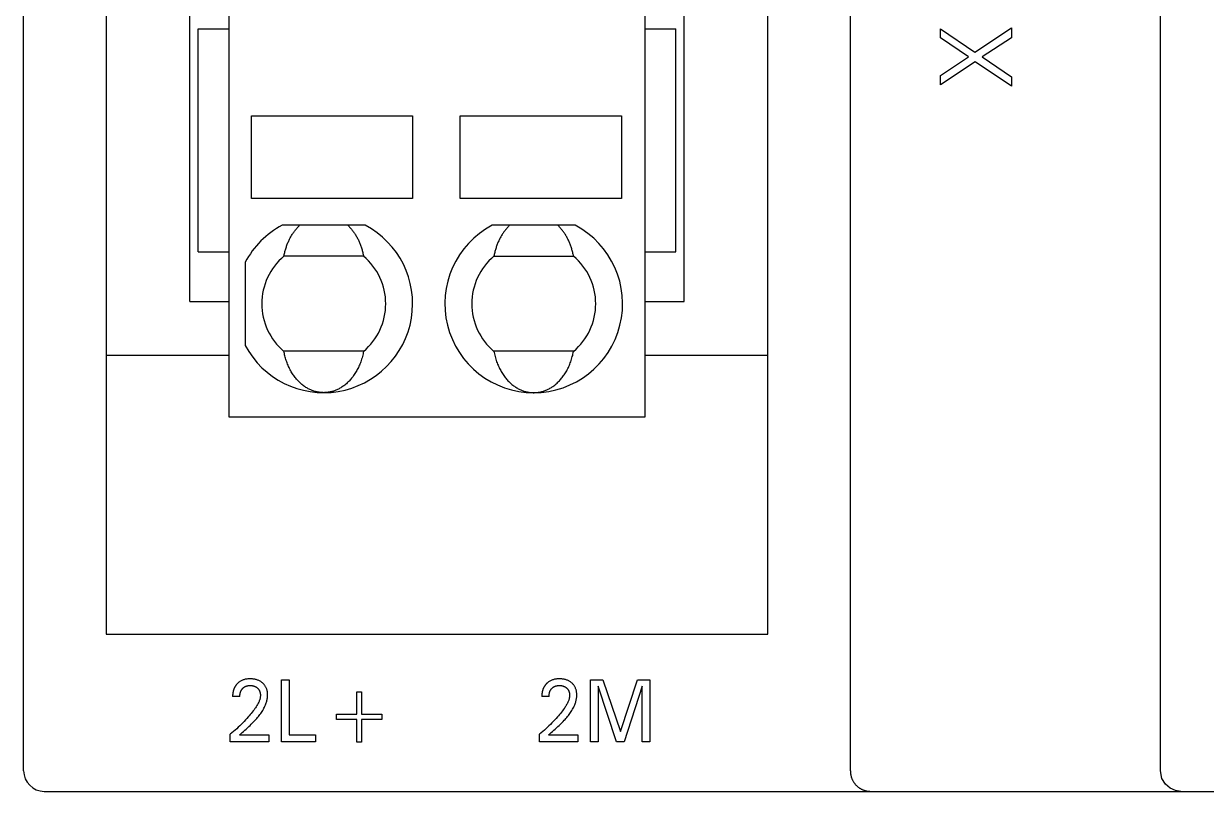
# Model space of a CAD drawing. Extents: x 10 to 656, y -396 to 292.
# Drawn here: x 252.41 to 258.2, y 94.02 to 97.78 of the extents above; entities that cross this region are included whole.
import ezdxf

# ---------------------------------------------------------------- set-up
doc = ezdxf.new("R2010")
doc.units = 0
doc.header["$LTSCALE"] = 5
doc.header["$MEASUREMENT"] = 0
doc.layers.get('0').update_dxf_attribs({"linetype": 'CONTINUOUS'})

msp = doc.modelspace()

# ---------------------------------------------------------------- linework, layer by layer
at = {"color": 7, "linetype": 'Continuous'}
for p, q in [((252.4116, 94.1194), (252.4116, 118.1086)), ((257.9787, 94.1194), (257.9787, 118.1086)), ((256.4604, 94.1194), (256.4604, 101.6704)), ((253.4177, 95.8503), (253.4177, 100.3242)), ((255.4542, 100.3242), (255.4542, 95.8503)), ((252.8164, 100.2533), (252.8164, 94.7875)), ((256.0555, 94.7875), (256.0555, 100.2533)), ((253.2254, 96.4171), (253.2254, 98.1986)), ((255.6466, 96.4171), (255.6466, 98.1986)), ((253.2659, 96.66), (253.2659, 97.7532)), ((253.2659, 97.7532), (253.4177, 97.7532)), ((255.4542, 97.7532), (255.6061, 97.7532)), ((255.6061, 96.66), (255.6061, 97.7532)), ((256.9012, 97.7091), (256.9012, 97.7534)), ((256.9012, 97.7534), (257.0702, 97.6386)), ((257.0702, 97.6386), (257.2493, 97.7573)), ((257.2493, 97.7573), (257.2493, 97.7091)), ((257.0385, 97.6153), (256.9012, 97.7091)), ((257.2493, 97.7091), (257.1054, 97.6153)), ((256.9012, 97.5248), (257.0385, 97.6153)), ((257.1054, 97.6153), (257.2493, 97.5177)), ((257.0722, 97.5907), (256.9012, 97.4782)), ((257.2493, 97.472), (257.0722, 97.5907)), ((256.9012, 97.4782), (256.9012, 97.5248)), ((257.2493, 97.5177), (257.2493, 97.472)), ((253.527, 96.9222), (253.527, 97.3271)), ((253.527, 97.3271), (254.3165, 97.3271)), ((254.3165, 97.3271), (254.3165, 96.9222)), ((254.5493, 96.9222), (254.5493, 97.3271)), ((254.5493, 97.3271), (255.3388, 97.3271)), ((255.3388, 97.3271), (255.3388, 96.9222)), ((254.3165, 96.9222), (253.527, 96.9222)), ((255.3388, 96.9222), (254.5493, 96.9222)), ((254.085, 96.7906), (253.6776, 96.7906)), ((253.7196, 96.7335), (253.7218, 96.7373)), ((253.7218, 96.7373), (253.724, 96.7411)), ((253.724, 96.7411), (253.7263, 96.7448)), ((253.7263, 96.7448), (253.7286, 96.7485)), ((253.7286, 96.7485), (253.731, 96.752)), ((253.731, 96.752), (253.7333, 96.7555)), ((253.7333, 96.7555), (253.7358, 96.7589)), ((253.7358, 96.7589), (253.7383, 96.7623)), ((253.7383, 96.7623), (253.7408, 96.7657)), ((253.7408, 96.7657), (253.7434, 96.769)), ((253.7434, 96.769), (253.7461, 96.7722)), ((253.7461, 96.7722), (253.7488, 96.7754)), ((253.7488, 96.7754), (253.7516, 96.7786)), ((253.7516, 96.7786), (253.7544, 96.7816)), ((253.7544, 96.7816), (253.7573, 96.7847)), ((253.7573, 96.7847), (253.7602, 96.7877)), ((253.7602, 96.7877), (253.7632, 96.7906)), ((253.9993, 96.7906), (254.0023, 96.7877)), ((254.0023, 96.7877), (254.0053, 96.7847)), ((254.0053, 96.7847), (254.0082, 96.7816)), ((254.0082, 96.7816), (254.011, 96.7786)), ((254.011, 96.7786), (254.0138, 96.7754)), ((254.0138, 96.7754), (254.0165, 96.7722)), ((254.0165, 96.7722), (254.0192, 96.769)), ((254.0192, 96.769), (254.0218, 96.7657)), ((254.0218, 96.7657), (254.0243, 96.7623)), ((254.0243, 96.7623), (254.0268, 96.7589)), ((254.0268, 96.7589), (254.0292, 96.7555)), ((254.0292, 96.7555), (254.0316, 96.752)), ((254.0316, 96.752), (254.0339, 96.7485)), ((254.0339, 96.7485), (254.0363, 96.7448)), ((254.0363, 96.7448), (254.0386, 96.7411)), ((254.0386, 96.7411), (254.0408, 96.7373)), ((254.0408, 96.7373), (254.0429, 96.7335)), ((255.1134, 96.7906), (254.706, 96.7906)), ((254.7502, 96.7373), (254.748, 96.7335)), ((254.7524, 96.7411), (254.7502, 96.7373)), ((254.7547, 96.7448), (254.7524, 96.7411)), ((254.757, 96.7485), (254.7547, 96.7448)), ((254.7593, 96.752), (254.757, 96.7485)), ((254.7617, 96.7555), (254.7593, 96.752)), ((254.7641, 96.7589), (254.7617, 96.7555)), ((254.7666, 96.7623), (254.7641, 96.7589)), ((254.7692, 96.7657), (254.7666, 96.7623)), ((254.7718, 96.7689), (254.7692, 96.7657)), ((254.7745, 96.7722), (254.7718, 96.7689)), ((254.7772, 96.7754), (254.7745, 96.7722)), ((254.7799, 96.7785), (254.7772, 96.7754)), ((254.7828, 96.7816), (254.7799, 96.7785)), ((254.7857, 96.7847), (254.7828, 96.7816)), ((254.7886, 96.7877), (254.7857, 96.7847)), ((254.7916, 96.7906), (254.7886, 96.7877)), ((255.0307, 96.7877), (255.0277, 96.7906)), ((255.0337, 96.7847), (255.0307, 96.7877)), ((255.0366, 96.7816), (255.0337, 96.7847)), ((255.0394, 96.7785), (255.0366, 96.7816)), ((255.0422, 96.7754), (255.0394, 96.7785)), ((255.0449, 96.7722), (255.0422, 96.7754)), ((255.0476, 96.7689), (255.0449, 96.7722)), ((255.0502, 96.7657), (255.0476, 96.7689)), ((255.0527, 96.7623), (255.0502, 96.7657)), ((255.0552, 96.7589), (255.0527, 96.7623)), ((255.0576, 96.7555), (255.0552, 96.7589)), ((255.06, 96.752), (255.0576, 96.7555)), ((255.0623, 96.7485), (255.06, 96.752)), ((255.0647, 96.7448), (255.0623, 96.7485)), ((255.067, 96.7411), (255.0647, 96.7448)), ((255.0692, 96.7373), (255.067, 96.7411)), ((255.0714, 96.7335), (255.0692, 96.7373)), ((253.6952, 96.6754), (253.6966, 96.68)), ((253.6966, 96.68), (253.6981, 96.6844)), ((253.6981, 96.6844), (253.6996, 96.6889)), ((253.6996, 96.6889), (253.7012, 96.6933)), ((253.7012, 96.6933), (253.7029, 96.6978)), ((253.7029, 96.6978), (253.7045, 96.7018)), ((253.7045, 96.7018), (253.7062, 96.7059)), ((253.7062, 96.7059), (253.7079, 96.7099)), ((253.7079, 96.7099), (253.7097, 96.7139)), ((253.7097, 96.7139), (253.7116, 96.7179)), ((253.7116, 96.7179), (253.7135, 96.7218)), ((253.7135, 96.7218), (253.7155, 96.7258)), ((253.7155, 96.7258), (253.7175, 96.7296)), ((253.7175, 96.7296), (253.7196, 96.7335)), ((254.0429, 96.7335), (254.045, 96.7296)), ((254.045, 96.7296), (254.0471, 96.7258)), ((254.0471, 96.7258), (254.0491, 96.7218)), ((254.0491, 96.7218), (254.051, 96.7179)), ((254.051, 96.7179), (254.0528, 96.7139)), ((254.0528, 96.7139), (254.0546, 96.7099)), ((254.0546, 96.7099), (254.0564, 96.7059)), ((254.0564, 96.7059), (254.058, 96.7018)), ((254.058, 96.7018), (254.0597, 96.6978)), ((254.0597, 96.6978), (254.0613, 96.6933)), ((254.0613, 96.6933), (254.0629, 96.6889)), ((254.0629, 96.6889), (254.0645, 96.6844)), ((254.0645, 96.6844), (254.066, 96.68)), ((254.066, 96.68), (254.0674, 96.6754)), ((254.725, 96.6799), (254.7236, 96.6754)), ((254.7265, 96.6844), (254.725, 96.6799)), ((254.728, 96.6889), (254.7265, 96.6844)), ((254.7296, 96.6933), (254.728, 96.6889)), ((254.7313, 96.6977), (254.7296, 96.6933)), ((254.7329, 96.7018), (254.7313, 96.6977)), ((254.7346, 96.7059), (254.7329, 96.7018)), ((254.7363, 96.7099), (254.7346, 96.7059)), ((254.7381, 96.7139), (254.7363, 96.7099)), ((254.74, 96.7179), (254.7381, 96.7139)), ((254.7419, 96.7218), (254.74, 96.7179)), ((254.7438, 96.7257), (254.7419, 96.7218)), ((254.7459, 96.7296), (254.7438, 96.7257)), ((254.748, 96.7335), (254.7459, 96.7296)), ((255.0735, 96.7296), (255.0714, 96.7335)), ((255.0755, 96.7257), (255.0735, 96.7296)), ((255.0775, 96.7218), (255.0755, 96.7257)), ((255.0794, 96.7179), (255.0775, 96.7218)), ((255.0813, 96.7139), (255.0794, 96.7179)), ((255.083, 96.7099), (255.0813, 96.7139)), ((255.0848, 96.7059), (255.083, 96.7099)), ((255.0865, 96.7018), (255.0848, 96.7059)), ((255.0881, 96.6977), (255.0865, 96.7018)), ((255.0897, 96.6933), (255.0881, 96.6977)), ((255.0914, 96.6889), (255.0897, 96.6933)), ((255.0929, 96.6844), (255.0914, 96.6889)), ((255.0944, 96.6799), (255.0929, 96.6844)), ((255.0958, 96.6754), (255.0944, 96.6799)), ((253.2659, 96.66), (253.4177, 96.66)), ((253.6863, 96.6388), (253.6872, 96.6434)), ((254.0762, 96.6388), (253.6863, 96.6388)), ((253.6872, 96.6434), (253.6881, 96.648)), ((253.6881, 96.648), (253.6891, 96.6526)), ((253.6891, 96.6526), (253.6902, 96.6572)), ((253.6902, 96.6572), (253.6914, 96.6618)), ((253.6914, 96.6618), (253.6926, 96.6664)), ((253.6926, 96.6664), (253.6938, 96.6709)), ((253.6938, 96.6709), (253.6952, 96.6754)), ((254.0674, 96.6754), (254.0687, 96.6709)), ((254.0687, 96.6709), (254.07, 96.6664)), ((254.07, 96.6664), (254.0712, 96.6618)), ((254.0712, 96.6618), (254.0723, 96.6572)), ((254.0723, 96.6572), (254.0734, 96.6526)), ((254.0734, 96.6526), (254.0744, 96.648)), ((254.0744, 96.648), (254.0754, 96.6434)), ((254.0754, 96.6434), (254.0762, 96.6388)), ((254.7156, 96.6434), (254.7147, 96.6388)), ((254.7147, 96.6388), (255.1046, 96.6388)), ((254.7165, 96.648), (254.7156, 96.6434)), ((254.7175, 96.6526), (254.7165, 96.648)), ((254.7186, 96.6572), (254.7175, 96.6526)), ((254.7197, 96.6618), (254.7186, 96.6572)), ((254.721, 96.6664), (254.7197, 96.6618)), ((254.7222, 96.6709), (254.721, 96.6664)), ((254.7236, 96.6754), (254.7222, 96.6709)), ((255.0971, 96.6709), (255.0958, 96.6754)), ((255.0984, 96.6664), (255.0971, 96.6709)), ((255.0996, 96.6618), (255.0984, 96.6664)), ((255.1007, 96.6572), (255.0996, 96.6618)), ((255.1018, 96.6526), (255.1007, 96.6572)), ((255.1028, 96.648), (255.1018, 96.6526)), ((255.1038, 96.6434), (255.1028, 96.648)), ((255.1046, 96.6388), (255.1038, 96.6434)), ((255.4542, 96.66), (255.6061, 96.66)), ((253.4966, 96.6097), (253.4966, 96.2023)), ((253.2254, 96.4171), (253.4177, 96.4171)), ((255.4542, 96.4171), (255.6466, 96.4171)), ((253.6874, 96.1674), (253.6863, 96.1732)), ((254.0762, 96.1732), (253.6863, 96.1732)), ((253.6886, 96.1618), (253.6874, 96.1674)), ((253.6899, 96.1561), (253.6886, 96.1618)), ((253.6913, 96.1504), (253.6899, 96.1561)), ((254.0736, 96.1602), (254.0721, 96.1537)), ((254.075, 96.1666), (254.0736, 96.1602)), ((254.0762, 96.1732), (254.075, 96.1666)), ((254.7147, 96.1732), (254.716, 96.1667)), ((255.1046, 96.1732), (254.7147, 96.1732)), ((254.716, 96.1667), (254.7173, 96.1602)), ((254.7173, 96.1602), (254.7188, 96.1537)), ((255.1005, 96.1536), (255.102, 96.1601)), ((255.102, 96.1601), (255.1034, 96.1666)), ((255.1034, 96.1666), (255.1046, 96.1732)), ((252.8164, 96.1539), (253.4177, 96.1539)), ((253.6928, 96.1448), (253.6913, 96.1504)), ((253.6944, 96.1392), (253.6928, 96.1448)), ((253.6961, 96.1336), (253.6944, 96.1392)), ((253.6979, 96.1281), (253.6961, 96.1336)), ((253.6999, 96.1223), (253.6979, 96.1281)), ((253.702, 96.1165), (253.6999, 96.1223)), ((253.7042, 96.1108), (253.702, 96.1165)), ((253.7066, 96.1052), (253.7042, 96.1108)), ((253.709, 96.0996), (253.7066, 96.1052)), ((253.7116, 96.094), (253.709, 96.0996)), ((254.0536, 96.0998), (254.051, 96.0942)), ((254.0561, 96.1054), (254.0536, 96.0998)), ((254.0584, 96.111), (254.0561, 96.1054)), ((254.0606, 96.1167), (254.0584, 96.111)), ((254.0627, 96.1224), (254.0606, 96.1167)), ((254.0647, 96.1282), (254.0627, 96.1224)), ((254.0668, 96.1345), (254.0647, 96.1282)), ((254.0687, 96.1409), (254.0668, 96.1345)), ((254.0705, 96.1473), (254.0687, 96.1409)), ((254.0721, 96.1537), (254.0705, 96.1473)), ((254.7188, 96.1537), (254.7205, 96.1473)), ((254.7205, 96.1473), (254.7223, 96.1409)), ((254.7223, 96.1409), (254.7242, 96.1345)), ((254.7242, 96.1345), (254.7262, 96.1282)), ((254.7262, 96.1282), (254.7282, 96.1224)), ((254.7282, 96.1224), (254.7303, 96.1167)), ((254.7303, 96.1167), (254.7325, 96.111)), ((254.7325, 96.111), (254.7349, 96.1054)), ((254.7349, 96.1054), (254.7373, 96.0998)), ((254.7373, 96.0998), (254.7399, 96.0942)), ((255.0793, 96.094), (255.0819, 96.0995)), ((255.0819, 96.0995), (255.0844, 96.1051)), ((255.0844, 96.1051), (255.0867, 96.1108)), ((255.0867, 96.1108), (255.089, 96.1165)), ((255.089, 96.1165), (255.0911, 96.1223)), ((255.0911, 96.1223), (255.0931, 96.128)), ((255.0931, 96.128), (255.0951, 96.1344)), ((255.0951, 96.1344), (255.097, 96.1408)), ((255.097, 96.1408), (255.0988, 96.1472)), ((255.0988, 96.1472), (255.1005, 96.1536)), ((255.4542, 96.1539), (256.0555, 96.1539)), ((253.7143, 96.0885), (253.7116, 96.094)), ((253.7169, 96.0834), (253.7143, 96.0885)), ((253.7197, 96.0784), (253.7169, 96.0834)), ((253.7225, 96.0734), (253.7197, 96.0784)), ((253.7255, 96.0685), (253.7225, 96.0734)), ((253.7285, 96.0637), (253.7255, 96.0685)), ((253.7317, 96.0589), (253.7285, 96.0637)), ((253.7349, 96.0542), (253.7317, 96.0589)), ((253.7381, 96.0499), (253.7349, 96.0542)), ((253.7414, 96.0456), (253.7381, 96.0499)), ((253.7448, 96.0413), (253.7414, 96.0456)), ((253.7482, 96.0372), (253.7448, 96.0413)), ((254.018, 96.0416), (254.0145, 96.0374)), ((254.0213, 96.0458), (254.018, 96.0416)), ((254.0246, 96.0501), (254.0213, 96.0458)), ((254.0278, 96.0545), (254.0246, 96.0501)), ((254.031, 96.0592), (254.0278, 96.0545)), ((254.0342, 96.0639), (254.031, 96.0592)), ((254.0372, 96.0688), (254.0342, 96.0639)), ((254.0402, 96.0737), (254.0372, 96.0688)), ((254.043, 96.0786), (254.0402, 96.0737)), ((254.0457, 96.0837), (254.043, 96.0786)), ((254.0484, 96.0887), (254.0457, 96.0837)), ((254.051, 96.0942), (254.0484, 96.0887)), ((254.7399, 96.0942), (254.7426, 96.0887)), ((254.7426, 96.0887), (254.7452, 96.0837)), ((254.7452, 96.0837), (254.7479, 96.0787)), ((254.7479, 96.0787), (254.7508, 96.0737)), ((254.7508, 96.0737), (254.7537, 96.0688)), ((254.7537, 96.0688), (254.7568, 96.064)), ((254.7568, 96.064), (254.7599, 96.0592)), ((254.7599, 96.0592), (254.7632, 96.0545)), ((254.7632, 96.0545), (254.7663, 96.0501)), ((254.7663, 96.0501), (254.7696, 96.0458)), ((254.7696, 96.0458), (254.773, 96.0416)), ((254.773, 96.0416), (254.7764, 96.0374)), ((255.0427, 96.0371), (255.0461, 96.0413)), ((255.0461, 96.0413), (255.0495, 96.0455)), ((255.0495, 96.0455), (255.0528, 96.0498)), ((255.0528, 96.0498), (255.056, 96.0542)), ((255.056, 96.0542), (255.0592, 96.0589)), ((255.0592, 96.0589), (255.0624, 96.0636)), ((255.0624, 96.0636), (255.0654, 96.0685)), ((255.0654, 96.0685), (255.0684, 96.0734)), ((255.0684, 96.0734), (255.0712, 96.0784)), ((255.0712, 96.0784), (255.074, 96.0834)), ((255.074, 96.0834), (255.0766, 96.0885)), ((255.0766, 96.0885), (255.0793, 96.094)), ((253.7518, 96.0331), (253.7482, 96.0372)), ((253.7555, 96.0291), (253.7518, 96.0331)), ((253.7592, 96.0252), (253.7555, 96.0291)), ((253.7629, 96.0216), (253.7592, 96.0252)), ((253.7667, 96.018), (253.7629, 96.0216)), ((253.7706, 96.0146), (253.7667, 96.018)), ((253.7746, 96.0112), (253.7706, 96.0146)), ((253.7786, 96.0079), (253.7746, 96.0112)), ((253.7828, 96.0048), (253.7786, 96.0079)), ((253.787, 96.0017), (253.7828, 96.0048)), ((253.7906, 95.9992), (253.787, 96.0017)), ((253.7943, 95.9968), (253.7906, 95.9992)), ((253.7981, 95.9945), (253.7943, 95.9968)), ((253.8019, 95.9923), (253.7981, 95.9945)), ((253.8058, 95.9901), (253.8019, 95.9923)), ((253.8097, 95.9881), (253.8058, 95.9901)), ((253.8136, 95.9862), (253.8097, 95.9881)), ((253.8177, 95.9843), (253.8136, 95.9862)), ((253.8215, 95.9827), (253.8177, 95.9843)), ((253.8254, 95.9812), (253.8215, 95.9827)), ((253.8293, 95.9797), (253.8254, 95.9812)), ((253.9374, 95.9812), (253.9334, 95.9798)), ((253.9413, 95.9828), (253.9374, 95.9812)), ((253.9452, 95.9845), (253.9413, 95.9828)), ((253.9492, 95.9863), (253.9452, 95.9845)), ((253.9532, 95.9882), (253.9492, 95.9863)), ((253.9571, 95.9903), (253.9532, 95.9882)), ((253.9609, 95.9924), (253.9571, 95.9903)), ((253.9647, 95.9947), (253.9609, 95.9924)), ((253.9685, 95.997), (253.9647, 95.9947)), ((253.9722, 95.9994), (253.9685, 95.997)), ((253.9758, 96.0019), (253.9722, 95.9994)), ((253.98, 96.0049), (253.9758, 96.0019)), ((253.9842, 96.0081), (253.98, 96.0049)), ((253.9882, 96.0114), (253.9842, 96.0081)), ((253.9922, 96.0147), (253.9882, 96.0114)), ((253.996, 96.0182), (253.9922, 96.0147)), ((253.9998, 96.0218), (253.996, 96.0182)), ((254.0035, 96.0254), (253.9998, 96.0218)), ((254.0073, 96.0293), (254.0035, 96.0254)), ((254.0109, 96.0333), (254.0073, 96.0293)), ((254.0145, 96.0374), (254.0109, 96.0333)), ((254.7764, 96.0374), (254.78, 96.0333)), ((254.78, 96.0333), (254.7837, 96.0293)), ((254.7837, 96.0293), (254.7874, 96.0254)), ((254.7874, 96.0254), (254.7911, 96.0218)), ((254.7911, 96.0218), (254.7949, 96.0182)), ((254.7949, 96.0182), (254.7988, 96.0147)), ((254.7988, 96.0147), (254.8027, 96.0114)), ((254.8027, 96.0114), (254.8068, 96.0081)), ((254.8068, 96.0081), (254.8109, 96.0049)), ((254.8109, 96.0049), (254.8151, 96.0019)), ((254.8151, 96.0019), (254.8188, 95.9994)), ((254.8188, 95.9994), (254.8225, 95.997)), ((254.8225, 95.997), (254.8262, 95.9946)), ((254.8262, 95.9946), (254.83, 95.9924)), ((254.83, 95.9924), (254.8339, 95.9903)), ((254.8339, 95.9903), (254.8378, 95.9882)), ((254.8378, 95.9882), (254.8417, 95.9863)), ((254.8417, 95.9863), (254.8458, 95.9845)), ((254.8458, 95.9845), (254.8497, 95.9828)), ((254.8497, 95.9828), (254.8536, 95.9812)), ((254.8536, 95.9812), (254.8576, 95.9798)), ((254.9614, 95.9796), (254.9654, 95.9811)), ((254.9654, 95.9811), (254.9693, 95.9826)), ((254.9693, 95.9826), (254.9732, 95.9843)), ((254.9732, 95.9843), (254.9772, 95.9861)), ((254.9772, 95.9861), (254.9812, 95.9881)), ((254.9812, 95.9881), (254.9851, 95.9901)), ((254.9851, 95.9901), (254.989, 95.9922)), ((254.989, 95.9922), (254.9928, 95.9945)), ((254.9928, 95.9945), (254.9966, 95.9968)), ((254.9966, 95.9968), (255.0003, 95.9992)), ((255.0003, 95.9992), (255.0039, 96.0017)), ((255.0039, 96.0017), (255.0081, 96.0047)), ((255.0081, 96.0047), (255.0123, 96.0079)), ((255.0123, 96.0079), (255.0163, 96.0111)), ((255.0163, 96.0111), (255.0203, 96.0145)), ((255.0203, 96.0145), (255.0242, 96.018)), ((255.0242, 96.018), (255.028, 96.0215)), ((255.028, 96.0215), (255.0317, 96.0252)), ((255.0317, 96.0252), (255.0354, 96.0291)), ((255.0354, 96.0291), (255.0391, 96.033)), ((255.0391, 96.033), (255.0427, 96.0371)), ((253.8332, 95.9784), (253.8293, 95.9797)), ((253.8372, 95.9772), (253.8332, 95.9784)), ((253.8412, 95.9761), (253.8372, 95.9772)), ((253.8452, 95.975), (253.8412, 95.9761)), ((253.8493, 95.9741), (253.8452, 95.975)), ((253.85, 95.974), (253.8493, 95.9741)), ((253.851, 95.9738), (253.85, 95.974)), ((253.852, 95.9736), (253.851, 95.9738)), ((253.853, 95.9734), (253.852, 95.9736)), ((253.854, 95.9732), (253.853, 95.9734)), ((253.8549, 95.973), (253.854, 95.9732)), ((253.8559, 95.9729), (253.8549, 95.973)), ((253.8569, 95.9727), (253.8559, 95.9729)), ((253.8579, 95.9725), (253.8569, 95.9727)), ((253.8589, 95.9724), (253.8579, 95.9725)), ((253.8599, 95.9722), (253.8589, 95.9724)), ((253.8609, 95.9721), (253.8599, 95.9722)), ((253.8619, 95.972), (253.8609, 95.9721)), ((253.8629, 95.9719), (253.8619, 95.972)), ((253.8639, 95.9717), (253.8629, 95.9719)), ((253.8649, 95.9716), (253.8639, 95.9717)), ((253.8659, 95.9715), (253.8649, 95.9716)), ((253.8669, 95.9714), (253.8659, 95.9715)), ((253.868, 95.9713), (253.8669, 95.9714)), ((253.869, 95.9712), (253.868, 95.9713)), ((253.87, 95.9711), (253.869, 95.9712)), ((253.871, 95.9711), (253.87, 95.9711)), ((253.8721, 95.971), (253.871, 95.9711)), ((253.8731, 95.9709), (253.8721, 95.971)), ((253.8741, 95.9709), (253.8731, 95.9709)), ((253.8751, 95.9709), (253.8741, 95.9709)), ((253.8762, 95.9708), (253.8751, 95.9709)), ((253.8772, 95.9708), (253.8762, 95.9708)), ((253.8782, 95.9708), (253.8772, 95.9708)), ((253.8792, 95.9707), (253.8782, 95.9708)), ((253.8803, 95.9707), (253.8792, 95.9707)), ((253.8813, 95.9707), (253.8803, 95.9707)), ((253.8826, 95.9707), (253.8813, 95.9707)), ((253.8839, 95.9707), (253.8826, 95.9707)), ((253.8852, 95.9708), (253.8839, 95.9707)), ((253.8865, 95.9708), (253.8852, 95.9708)), ((253.8878, 95.9709), (253.8865, 95.9708)), ((253.8892, 95.9709), (253.8878, 95.9709)), ((253.8905, 95.971), (253.8892, 95.9709)), ((253.8918, 95.9711), (253.8905, 95.971)), ((253.8931, 95.9712), (253.8918, 95.9711)), ((253.8944, 95.9713), (253.8931, 95.9712)), ((253.8957, 95.9714), (253.8944, 95.9713)), ((253.897, 95.9716), (253.8957, 95.9714)), ((253.8983, 95.9717), (253.897, 95.9716)), ((253.8996, 95.9719), (253.8983, 95.9717)), ((253.9009, 95.972), (253.8996, 95.9719)), ((253.9022, 95.9722), (253.9009, 95.972)), ((253.9035, 95.9724), (253.9022, 95.9722)), ((253.9048, 95.9726), (253.9035, 95.9724)), ((253.9061, 95.9728), (253.9048, 95.9726)), ((253.9074, 95.973), (253.9061, 95.9728)), ((253.9087, 95.9732), (253.9074, 95.973)), ((253.9129, 95.9741), (253.9087, 95.9732)), ((253.9171, 95.975), (253.9129, 95.9741)), ((253.9212, 95.976), (253.9171, 95.975)), ((253.9253, 95.9772), (253.9212, 95.976)), ((253.9293, 95.9784), (253.9253, 95.9772)), ((253.9334, 95.9798), (253.9293, 95.9784)), ((254.8576, 95.9798), (254.8617, 95.9784)), ((254.8617, 95.9784), (254.8657, 95.9772)), ((254.8657, 95.9772), (254.8698, 95.976)), ((254.8698, 95.976), (254.874, 95.975)), ((254.874, 95.975), (254.8781, 95.9741)), ((254.8781, 95.9741), (254.8825, 95.9732)), ((254.8825, 95.9732), (254.887, 95.9725)), ((254.887, 95.9725), (254.8882, 95.9723)), ((254.8882, 95.9723), (254.8894, 95.9721)), ((254.8894, 95.9721), (254.8905, 95.972)), ((254.8905, 95.972), (254.8917, 95.9718)), ((254.8917, 95.9718), (254.8929, 95.9717)), ((254.8929, 95.9717), (254.8941, 95.9715)), ((254.8941, 95.9715), (254.8953, 95.9714)), ((254.8953, 95.9714), (254.8965, 95.9713)), ((254.8965, 95.9713), (254.8977, 95.9712)), ((254.8977, 95.9712), (254.8989, 95.9711)), ((254.8989, 95.9711), (254.9001, 95.971)), ((254.9001, 95.971), (254.9013, 95.971)), ((254.9013, 95.971), (254.9025, 95.9709)), ((254.9025, 95.9709), (254.9037, 95.9708)), ((254.9037, 95.9708), (254.9049, 95.9708)), ((254.9049, 95.9708), (254.9061, 95.9708)), ((254.9061, 95.9708), (254.9073, 95.9707)), ((254.9073, 95.9707), (254.9085, 95.9707)), ((254.9085, 95.9707), (254.9097, 95.9707)), ((254.9097, 95.9707), (254.9109, 95.9707)), ((254.9109, 95.9707), (254.9121, 95.9707)), ((254.9121, 95.9707), (254.9133, 95.9708)), ((254.9133, 95.9708), (254.9145, 95.9708)), ((254.9145, 95.9708), (254.9157, 95.9708)), ((254.9157, 95.9708), (254.9169, 95.9709)), ((254.9169, 95.9709), (254.9182, 95.971)), ((254.9182, 95.971), (254.9194, 95.971)), ((254.9194, 95.971), (254.9206, 95.9711)), ((254.9206, 95.9711), (254.9218, 95.9712)), ((254.9218, 95.9712), (254.923, 95.9713)), ((254.923, 95.9713), (254.9242, 95.9714)), ((254.9242, 95.9714), (254.9254, 95.9716)), ((254.9254, 95.9716), (254.9266, 95.9717)), ((254.9266, 95.9717), (254.9278, 95.9718)), ((254.9278, 95.9718), (254.929, 95.972)), ((254.929, 95.972), (254.9302, 95.9721)), ((254.9302, 95.9721), (254.9314, 95.9723)), ((254.9314, 95.9723), (254.9326, 95.9725)), ((254.9326, 95.9725), (254.9368, 95.9732)), ((254.9368, 95.9732), (254.9409, 95.974)), ((254.9409, 95.974), (254.945, 95.9749)), ((254.945, 95.9749), (254.9492, 95.9759)), ((254.9492, 95.9759), (254.9533, 95.9771)), ((254.9533, 95.9771), (254.9573, 95.9783)), ((254.9573, 95.9783), (254.9614, 95.9796)), ((255.4542, 95.8503), (253.4177, 95.8503)), ((252.8164, 94.7875), (256.0555, 94.7875)), ((253.4483, 94.5337), (253.4475, 94.5324)), ((253.4492, 94.5349), (253.4483, 94.5337)), ((253.45, 94.5361), (253.4492, 94.5349)), ((253.4509, 94.5373), (253.45, 94.5361)), ((253.4518, 94.5385), (253.4509, 94.5373)), ((253.4527, 94.5397), (253.4518, 94.5385)), ((253.4537, 94.5408), (253.4527, 94.5397)), ((253.4546, 94.542), (253.4537, 94.5408)), ((253.4556, 94.5431), (253.4546, 94.542)), ((253.4566, 94.5442), (253.4556, 94.5431)), ((253.4577, 94.5453), (253.4566, 94.5442)), ((253.4587, 94.5463), (253.4577, 94.5453)), ((253.4598, 94.5473), (253.4587, 94.5463)), ((253.4613, 94.5488), (253.4598, 94.5473)), ((253.4629, 94.5502), (253.4613, 94.5488)), ((253.4656, 94.5523), (253.4629, 94.5502)), ((253.4683, 94.5543), (253.4656, 94.5523)), ((253.4711, 94.5562), (253.4683, 94.5543)), ((253.4739, 94.5579), (253.4711, 94.5562)), ((253.4769, 94.5595), (253.4739, 94.5579)), ((253.4801, 94.5611), (253.4769, 94.5595)), ((253.4835, 94.5626), (253.4801, 94.5611)), ((253.4868, 94.5639), (253.4835, 94.5626)), ((253.4903, 94.565), (253.4868, 94.5639)), ((253.4937, 94.566), (253.4903, 94.565)), ((253.4972, 94.5669), (253.4937, 94.566)), ((253.5011, 94.5676), (253.4972, 94.5669)), ((253.4984, 94.5322), (253.4997, 94.5327)), ((253.4997, 94.5327), (253.5011, 94.5333)), ((253.505, 94.5682), (253.5011, 94.5676)), ((253.5011, 94.5333), (253.5025, 94.5338)), ((253.5025, 94.5338), (253.5039, 94.5342)), ((253.5039, 94.5342), (253.5053, 94.5346)), ((253.5089, 94.5687), (253.505, 94.5682)), ((253.5053, 94.5346), (253.5067, 94.535)), ((253.5067, 94.535), (253.5084, 94.5354)), ((253.5084, 94.5354), (253.5102, 94.5357)), ((253.5129, 94.569), (253.5089, 94.5687)), ((253.5102, 94.5357), (253.5119, 94.536)), ((253.5119, 94.536), (253.5137, 94.5362)), ((253.5168, 94.5692), (253.5129, 94.569)), ((253.5137, 94.5362), (253.5155, 94.5364)), ((253.5155, 94.5364), (253.5172, 94.5365)), ((253.5208, 94.5693), (253.5168, 94.5692)), ((253.5172, 94.5365), (253.519, 94.5366)), ((253.519, 94.5366), (253.5208, 94.5366)), ((253.5247, 94.5692), (253.5208, 94.5693)), ((253.5208, 94.5366), (253.5225, 94.5366)), ((253.5225, 94.5366), (253.5243, 94.5365)), ((253.5243, 94.5365), (253.526, 94.5364)), ((253.5285, 94.5691), (253.5247, 94.5692)), ((253.526, 94.5364), (253.5277, 94.5363)), ((253.5277, 94.5363), (253.5294, 94.5361)), ((253.5324, 94.5688), (253.5285, 94.5691)), ((253.5294, 94.5361), (253.5312, 94.5358)), ((253.5312, 94.5358), (253.5329, 94.5356)), ((253.5362, 94.5684), (253.5324, 94.5688)), ((253.5329, 94.5356), (253.5346, 94.5352)), ((253.5346, 94.5352), (253.5361, 94.5349)), ((253.5361, 94.5349), (253.5376, 94.5345)), ((253.54, 94.5678), (253.5362, 94.5684)), ((253.5376, 94.5345), (253.5391, 94.534)), ((253.5391, 94.534), (253.5406, 94.5335)), ((253.5438, 94.5671), (253.54, 94.5678)), ((253.5406, 94.5335), (253.5421, 94.533)), ((253.5421, 94.533), (253.5436, 94.5324)), ((253.5472, 94.5664), (253.5438, 94.5671)), ((253.5506, 94.5655), (253.5472, 94.5664)), ((253.554, 94.5645), (253.5506, 94.5655)), ((253.5573, 94.5634), (253.554, 94.5645)), ((253.5606, 94.5621), (253.5573, 94.5634)), ((253.5638, 94.5607), (253.5606, 94.5621)), ((253.5668, 94.5592), (253.5638, 94.5607)), ((253.5697, 94.5576), (253.5668, 94.5592)), ((253.5725, 94.5559), (253.5697, 94.5576)), ((253.5753, 94.554), (253.5725, 94.5559)), ((253.578, 94.552), (253.5753, 94.554)), ((253.5807, 94.5499), (253.578, 94.552)), ((253.583, 94.5479), (253.5807, 94.5499)), ((253.5853, 94.5457), (253.583, 94.5479)), ((253.5875, 94.5435), (253.5853, 94.5457)), ((253.5895, 94.5411), (253.5875, 94.5435)), ((253.5915, 94.5387), (253.5895, 94.5411)), ((253.5933, 94.5362), (253.5915, 94.5387)), ((253.5951, 94.5336), (253.5933, 94.5362)), ((253.5967, 94.5308), (253.5951, 94.5336)), ((253.6746, 94.2611), (253.6746, 94.5648)), ((253.6746, 94.5648), (253.712, 94.5648)), ((253.712, 94.5648), (253.712, 94.2955)), ((254.9626, 94.5337), (254.9618, 94.5324)), ((254.9634, 94.5349), (254.9626, 94.5337)), ((254.9643, 94.5361), (254.9634, 94.5349)), ((254.9651, 94.5373), (254.9643, 94.5361)), ((254.966, 94.5385), (254.9651, 94.5373)), ((254.967, 94.5397), (254.966, 94.5385)), ((254.9679, 94.5408), (254.967, 94.5397)), ((254.9689, 94.542), (254.9679, 94.5408)), ((254.9699, 94.5431), (254.9689, 94.542)), ((254.9709, 94.5442), (254.9699, 94.5431)), ((254.9719, 94.5453), (254.9709, 94.5442)), ((254.973, 94.5463), (254.9719, 94.5453)), ((254.974, 94.5473), (254.973, 94.5463)), ((254.9756, 94.5488), (254.974, 94.5473)), ((254.9772, 94.5502), (254.9756, 94.5488)), ((254.9798, 94.5523), (254.9772, 94.5502)), ((254.9825, 94.5543), (254.9798, 94.5523)), ((254.9853, 94.5562), (254.9825, 94.5543)), ((254.9882, 94.5579), (254.9853, 94.5562)), ((254.9912, 94.5595), (254.9882, 94.5579)), ((254.9944, 94.5611), (254.9912, 94.5595)), ((254.9977, 94.5626), (254.9944, 94.5611)), ((255.0011, 94.5639), (254.9977, 94.5626)), ((255.0045, 94.565), (255.0011, 94.5639)), ((255.008, 94.566), (255.0045, 94.565)), ((255.0115, 94.5669), (255.008, 94.566)), ((255.0154, 94.5676), (255.0115, 94.5669)), ((255.0127, 94.5322), (255.014, 94.5327)), ((255.014, 94.5327), (255.0154, 94.5333)), ((255.0193, 94.5682), (255.0154, 94.5676)), ((255.0154, 94.5333), (255.0167, 94.5338)), ((255.0167, 94.5338), (255.0181, 94.5342)), ((255.0181, 94.5342), (255.0195, 94.5346)), ((255.0232, 94.5687), (255.0193, 94.5682)), ((255.0195, 94.5346), (255.0209, 94.535)), ((255.0209, 94.535), (255.0227, 94.5354)), ((255.0227, 94.5354), (255.0244, 94.5357)), ((255.0271, 94.569), (255.0232, 94.5687)), ((255.0244, 94.5357), (255.0262, 94.536)), ((255.0262, 94.536), (255.0279, 94.5362)), ((255.0311, 94.5692), (255.0271, 94.569)), ((255.0279, 94.5362), (255.0297, 94.5364)), ((255.0297, 94.5364), (255.0315, 94.5365)), ((255.0351, 94.5693), (255.0311, 94.5692)), ((255.0315, 94.5365), (255.0333, 94.5366)), ((255.0333, 94.5366), (255.0351, 94.5366)), ((255.0389, 94.5692), (255.0351, 94.5693)), ((255.0351, 94.5366), (255.0368, 94.5366)), ((255.0368, 94.5366), (255.0385, 94.5365)), ((255.0385, 94.5365), (255.0403, 94.5364)), ((255.0428, 94.5691), (255.0389, 94.5692)), ((255.0403, 94.5364), (255.042, 94.5363)), ((255.042, 94.5363), (255.0437, 94.5361)), ((255.0466, 94.5688), (255.0428, 94.5691)), ((255.0437, 94.5361), (255.0454, 94.5358)), ((255.0454, 94.5358), (255.0471, 94.5356)), ((255.0505, 94.5684), (255.0466, 94.5688)), ((255.0471, 94.5356), (255.0488, 94.5352)), ((255.0488, 94.5352), (255.0504, 94.5349)), ((255.0504, 94.5349), (255.0519, 94.5345)), ((255.0543, 94.5678), (255.0505, 94.5684)), ((255.0519, 94.5345), (255.0534, 94.534)), ((255.0534, 94.534), (255.0549, 94.5335)), ((255.0581, 94.5671), (255.0543, 94.5678)), ((255.0549, 94.5335), (255.0564, 94.533)), ((255.0564, 94.533), (255.0578, 94.5324)), ((255.0615, 94.5664), (255.0581, 94.5671)), ((255.0649, 94.5655), (255.0615, 94.5664)), ((255.0682, 94.5645), (255.0649, 94.5655)), ((255.0715, 94.5634), (255.0682, 94.5645)), ((255.0748, 94.5621), (255.0715, 94.5634)), ((255.078, 94.5607), (255.0748, 94.5621)), ((255.081, 94.5592), (255.078, 94.5607)), ((255.0839, 94.5576), (255.081, 94.5592)), ((255.0868, 94.5559), (255.0839, 94.5576)), ((255.0896, 94.554), (255.0868, 94.5559)), ((255.0923, 94.552), (255.0896, 94.554)), ((255.0949, 94.5499), (255.0923, 94.552)), ((255.0973, 94.5479), (255.0949, 94.5499)), ((255.0995, 94.5457), (255.0973, 94.5479)), ((255.1017, 94.5435), (255.0995, 94.5457)), ((255.1038, 94.5411), (255.1017, 94.5435)), ((255.1057, 94.5387), (255.1038, 94.5411)), ((255.1076, 94.5362), (255.1057, 94.5387)), ((255.1093, 94.5336), (255.1076, 94.5362)), ((255.1109, 94.5308), (255.1093, 94.5336)), ((255.1877, 94.2611), (255.1877, 94.5648)), ((255.1877, 94.5648), (255.2483, 94.5648)), ((255.2251, 94.5329), (255.2251, 94.2611)), ((255.3151, 94.2611), (255.2251, 94.5329)), ((255.2483, 94.5648), (255.3341, 94.3106)), ((255.3341, 94.3106), (255.4172, 94.5648)), ((255.4404, 94.5334), (255.3527, 94.2611)), ((255.4172, 94.5648), (255.4778, 94.5648)), ((255.4404, 94.2611), (255.4404, 94.5334)), ((255.4778, 94.5648), (255.4778, 94.2611)), ((253.4351, 94.4882), (253.435, 94.4864)), ((253.435, 94.4864), (253.435, 94.4846)), ((253.435, 94.4846), (253.435, 94.4828)), ((253.4704, 94.4828), (253.435, 94.4828)), ((253.4352, 94.4901), (253.4351, 94.4882)), ((253.4353, 94.4919), (253.4352, 94.4901)), ((253.4354, 94.4937), (253.4353, 94.4919)), ((253.4356, 94.4956), (253.4354, 94.4937)), ((253.4358, 94.4974), (253.4356, 94.4956)), ((253.4361, 94.4992), (253.4358, 94.4974)), ((253.4363, 94.5011), (253.4361, 94.4992)), ((253.4366, 94.5029), (253.4363, 94.5011)), ((253.437, 94.5047), (253.4366, 94.5029)), ((253.4373, 94.5065), (253.437, 94.5047)), ((253.4378, 94.5083), (253.4373, 94.5065)), ((253.4381, 94.5098), (253.4378, 94.5083)), ((253.4385, 94.5113), (253.4381, 94.5098)), ((253.4389, 94.5128), (253.4385, 94.5113)), ((253.4394, 94.5143), (253.4389, 94.5128)), ((253.4398, 94.5158), (253.4394, 94.5143)), ((253.4403, 94.5172), (253.4398, 94.5158)), ((253.4409, 94.5187), (253.4403, 94.5172)), ((253.4414, 94.5201), (253.4409, 94.5187)), ((253.442, 94.5215), (253.4414, 94.5201)), ((253.4426, 94.523), (253.442, 94.5215)), ((253.4432, 94.5244), (253.4426, 94.523)), ((253.4439, 94.5258), (253.4432, 94.5244)), ((253.4446, 94.5271), (253.4439, 94.5258)), ((253.4453, 94.5285), (253.4446, 94.5271)), ((253.446, 94.5298), (253.4453, 94.5285)), ((253.4468, 94.5311), (253.446, 94.5298)), ((253.4475, 94.5324), (253.4468, 94.5311)), ((253.4704, 94.4828), (253.4705, 94.4847)), ((253.4705, 94.4866), (253.4706, 94.4886)), ((253.4705, 94.4847), (253.4705, 94.4866)), ((253.4706, 94.4886), (253.4708, 94.4905)), ((253.4708, 94.4905), (253.471, 94.4925)), ((253.471, 94.4925), (253.4713, 94.4944)), ((253.4713, 94.4944), (253.4716, 94.4963)), ((253.4716, 94.4963), (253.472, 94.4983)), ((253.472, 94.4983), (253.4724, 94.5)), ((253.4724, 94.5), (253.4728, 94.5016)), ((253.4728, 94.5016), (253.4733, 94.5033)), ((253.4733, 94.5033), (253.4739, 94.505)), ((253.4739, 94.505), (253.4745, 94.5066)), ((253.4745, 94.5066), (253.4751, 94.5082)), ((253.4751, 94.5082), (253.4758, 94.5098)), ((253.4758, 94.5098), (253.4766, 94.5114)), ((253.4766, 94.5114), (253.4773, 94.5127)), ((253.4773, 94.5127), (253.478, 94.514)), ((253.478, 94.514), (253.4788, 94.5152)), ((253.4788, 94.5152), (253.4796, 94.5164)), ((253.4796, 94.5164), (253.4805, 94.5176)), ((253.4805, 94.5176), (253.4814, 94.5188)), ((253.4814, 94.5188), (253.4823, 94.52)), ((253.4823, 94.52), (253.4833, 94.5211)), ((253.4833, 94.5211), (253.4843, 94.5222)), ((253.4843, 94.5222), (253.4853, 94.5232)), ((253.4853, 94.5232), (253.4864, 94.5242)), ((253.4864, 94.5242), (253.4874, 94.5252)), ((253.4874, 94.5252), (253.4885, 94.5261)), ((253.4885, 94.5261), (253.4897, 94.527)), ((253.4897, 94.527), (253.4908, 94.5278)), ((253.4908, 94.5278), (253.492, 94.5287)), ((253.492, 94.5287), (253.4933, 94.5294)), ((253.4933, 94.5294), (253.4945, 94.5302)), ((253.4945, 94.5302), (253.4958, 94.5309)), ((253.4958, 94.5309), (253.4971, 94.5315)), ((253.4971, 94.5315), (253.4984, 94.5322)), ((253.5436, 94.5324), (253.545, 94.5318)), ((253.545, 94.5318), (253.5465, 94.5311)), ((253.5465, 94.5311), (253.5478, 94.5304)), ((253.5478, 94.5304), (253.5491, 94.5297)), ((253.5491, 94.5297), (253.5504, 94.5289)), ((253.5504, 94.5289), (253.5517, 94.5281)), ((253.5517, 94.5281), (253.5529, 94.5272)), ((253.5529, 94.5272), (253.5541, 94.5263)), ((253.5541, 94.5263), (253.5553, 94.5253)), ((253.5553, 94.5253), (253.5564, 94.5243)), ((253.5564, 94.5243), (253.5575, 94.5233)), ((253.5575, 94.5233), (253.5585, 94.5223)), ((253.5585, 94.5223), (253.5595, 94.5213)), ((253.5595, 94.5213), (253.5605, 94.5202)), ((253.5605, 94.5202), (253.5614, 94.5191)), ((253.5614, 94.5191), (253.5622, 94.5179)), ((253.5622, 94.5179), (253.5631, 94.5168)), ((253.5631, 94.5168), (253.5639, 94.5156)), ((253.5639, 94.5156), (253.5646, 94.5143)), ((253.5646, 94.5143), (253.5653, 94.513)), ((253.5653, 94.513), (253.566, 94.5117)), ((253.566, 94.5117), (253.5667, 94.5104)), ((253.5667, 94.5104), (253.5672, 94.509)), ((253.5672, 94.509), (253.5678, 94.5076)), ((253.5678, 94.5076), (253.5683, 94.5062)), ((253.5683, 94.5062), (253.5687, 94.5048)), ((253.5687, 94.5048), (253.5691, 94.5034)), ((253.5691, 94.5034), (253.5695, 94.5019)), ((253.5698, 94.4756), (253.5692, 94.4728)), ((253.5695, 94.5019), (253.5699, 94.5003)), ((253.5703, 94.4784), (253.5698, 94.4756)), ((253.5699, 94.5003), (253.5702, 94.4987)), ((253.5702, 94.4987), (253.5705, 94.497)), ((253.5707, 94.4813), (253.5703, 94.4784)), ((253.5705, 94.497), (253.5707, 94.4954)), ((253.5707, 94.4954), (253.5709, 94.4937)), ((253.571, 94.4842), (253.5707, 94.4813)), ((253.5709, 94.4937), (253.5711, 94.4921)), ((253.5712, 94.4871), (253.571, 94.4842)), ((253.5711, 94.4921), (253.5711, 94.4904)), ((253.5711, 94.4904), (253.5712, 94.4887)), ((253.5712, 94.4887), (253.5712, 94.4871)), ((253.5982, 94.528), (253.5967, 94.5308)), ((253.5995, 94.5252), (253.5982, 94.528)), ((253.6008, 94.5223), (253.5995, 94.5252)), ((253.6019, 94.5193), (253.6008, 94.5223)), ((253.6029, 94.5163), (253.6019, 94.5193)), ((253.6037, 94.5132), (253.6029, 94.5163)), ((253.6045, 94.5098), (253.6037, 94.5132)), ((253.6052, 94.5063), (253.6045, 94.5098)), ((253.605, 94.4717), (253.6056, 94.476)), ((253.6058, 94.5028), (253.6052, 94.5063)), ((253.6056, 94.476), (253.6061, 94.4802)), ((253.6062, 94.4993), (253.6058, 94.5028)), ((253.6061, 94.4802), (253.6065, 94.4845)), ((253.6064, 94.4958), (253.6062, 94.4993)), ((253.6066, 94.4923), (253.6064, 94.4958)), ((253.6065, 94.4845), (253.6066, 94.4888)), ((253.6066, 94.4888), (253.6066, 94.4923)), ((254.0434, 94.3954), (254.0434, 94.5058)), ((254.0434, 94.5058), (254.0666, 94.5058)), ((254.0666, 94.5058), (254.0666, 94.3954)), ((254.9494, 94.4901), (254.9493, 94.4882)), ((254.9493, 94.4882), (254.9493, 94.4864)), ((254.9493, 94.4864), (254.9493, 94.4846)), ((254.9493, 94.4846), (254.9493, 94.4828)), ((254.9847, 94.4828), (254.9493, 94.4828)), ((254.9495, 94.4919), (254.9494, 94.4901)), ((254.9497, 94.4937), (254.9495, 94.4919)), ((254.9499, 94.4956), (254.9497, 94.4937)), ((254.9501, 94.4974), (254.9499, 94.4956)), ((254.9503, 94.4992), (254.9501, 94.4974)), ((254.9506, 94.5011), (254.9503, 94.4992)), ((254.9509, 94.5029), (254.9506, 94.5011)), ((254.9512, 94.5047), (254.9509, 94.5029)), ((254.9516, 94.5065), (254.9512, 94.5047)), ((254.952, 94.5083), (254.9516, 94.5065)), ((254.9524, 94.5098), (254.952, 94.5083)), ((254.9528, 94.5113), (254.9524, 94.5098)), ((254.9532, 94.5128), (254.9528, 94.5113)), ((254.9536, 94.5143), (254.9532, 94.5128)), ((254.9541, 94.5158), (254.9536, 94.5143)), ((254.9546, 94.5172), (254.9541, 94.5158)), ((254.9551, 94.5187), (254.9546, 94.5172)), ((254.9557, 94.5201), (254.9551, 94.5187)), ((254.9562, 94.5215), (254.9557, 94.5201)), ((254.9568, 94.523), (254.9562, 94.5215)), ((254.9575, 94.5244), (254.9568, 94.523)), ((254.9581, 94.5258), (254.9575, 94.5244)), ((254.9588, 94.5271), (254.9581, 94.5258)), ((254.9595, 94.5285), (254.9588, 94.5271)), ((254.9603, 94.5298), (254.9595, 94.5285)), ((254.961, 94.5311), (254.9603, 94.5298)), ((254.9618, 94.5324), (254.961, 94.5311)), ((254.9847, 94.4847), (254.9848, 94.4866)), ((254.9847, 94.4828), (254.9847, 94.4847)), ((254.9848, 94.4866), (254.9849, 94.4886)), ((254.9849, 94.4886), (254.985, 94.4905)), ((254.985, 94.4905), (254.9853, 94.4925)), ((254.9853, 94.4925), (254.9855, 94.4944)), ((254.9855, 94.4944), (254.9859, 94.4963)), ((254.9859, 94.4963), (254.9862, 94.4983)), ((254.9862, 94.4983), (254.9866, 94.5)), ((254.9866, 94.5), (254.9871, 94.5016)), ((254.9871, 94.5016), (254.9876, 94.5033)), ((254.9876, 94.5033), (254.9881, 94.505)), ((254.9881, 94.505), (254.9887, 94.5066)), ((254.9887, 94.5066), (254.9894, 94.5082)), ((254.9894, 94.5082), (254.9901, 94.5098)), ((254.9901, 94.5098), (254.9909, 94.5114)), ((254.9909, 94.5114), (254.9915, 94.5127)), ((254.9915, 94.5127), (254.9923, 94.514)), ((254.9923, 94.514), (254.9931, 94.5152)), ((254.9931, 94.5152), (254.9939, 94.5164)), ((254.9939, 94.5164), (254.9947, 94.5176)), ((254.9947, 94.5176), (254.9956, 94.5188)), ((254.9956, 94.5188), (254.9966, 94.52)), ((254.9966, 94.52), (254.9975, 94.5211)), ((254.9975, 94.5211), (254.9985, 94.5222)), ((254.9985, 94.5222), (254.9996, 94.5232)), ((254.9996, 94.5232), (255.0006, 94.5242)), ((255.0006, 94.5242), (255.0017, 94.5252)), ((255.0017, 94.5252), (255.0028, 94.5261)), ((255.0028, 94.5261), (255.0039, 94.527)), ((255.0039, 94.527), (255.0051, 94.5278)), ((255.0051, 94.5278), (255.0063, 94.5287)), ((255.0063, 94.5287), (255.0075, 94.5294)), ((255.0075, 94.5294), (255.0088, 94.5302)), ((255.0088, 94.5302), (255.01, 94.5309)), ((255.01, 94.5309), (255.0113, 94.5315)), ((255.0113, 94.5315), (255.0127, 94.5322)), ((255.0578, 94.5324), (255.0593, 94.5318)), ((255.0593, 94.5318), (255.0607, 94.5311)), ((255.0607, 94.5311), (255.0621, 94.5304)), ((255.0621, 94.5304), (255.0634, 94.5297)), ((255.0634, 94.5297), (255.0647, 94.5289)), ((255.0647, 94.5289), (255.0659, 94.5281)), ((255.0659, 94.5281), (255.0672, 94.5272)), ((255.0672, 94.5272), (255.0684, 94.5263)), ((255.0684, 94.5263), (255.0696, 94.5253)), ((255.0696, 94.5253), (255.0707, 94.5243)), ((255.0707, 94.5243), (255.0717, 94.5233)), ((255.0717, 94.5233), (255.0728, 94.5223)), ((255.0728, 94.5223), (255.0738, 94.5213)), ((255.0738, 94.5213), (255.0747, 94.5202)), ((255.0747, 94.5202), (255.0756, 94.5191)), ((255.0756, 94.5191), (255.0765, 94.5179)), ((255.0765, 94.5179), (255.0773, 94.5168)), ((255.0773, 94.5168), (255.0781, 94.5156)), ((255.0781, 94.5156), (255.0789, 94.5143)), ((255.0789, 94.5143), (255.0796, 94.513)), ((255.0796, 94.513), (255.0803, 94.5117)), ((255.0803, 94.5117), (255.0809, 94.5104)), ((255.0809, 94.5104), (255.0815, 94.509)), ((255.0815, 94.509), (255.082, 94.5076)), ((255.082, 94.5076), (255.0825, 94.5062)), ((255.0825, 94.5062), (255.083, 94.5048)), ((255.083, 94.5048), (255.0834, 94.5034)), ((255.0834, 94.5034), (255.0838, 94.5019)), ((255.0841, 94.4756), (255.0834, 94.4728)), ((255.0838, 94.5019), (255.0842, 94.5003)), ((255.0846, 94.4784), (255.0841, 94.4756)), ((255.0842, 94.5003), (255.0845, 94.4987)), ((255.0845, 94.4987), (255.0848, 94.497)), ((255.085, 94.4813), (255.0846, 94.4784)), ((255.0848, 94.497), (255.085, 94.4954)), ((255.085, 94.4954), (255.0852, 94.4937)), ((255.0853, 94.4842), (255.085, 94.4813)), ((255.0852, 94.4937), (255.0853, 94.4921)), ((255.0853, 94.4921), (255.0854, 94.4904)), ((255.0854, 94.4871), (255.0853, 94.4842)), ((255.0854, 94.4904), (255.0854, 94.4887)), ((255.0854, 94.4887), (255.0854, 94.4871)), ((255.1124, 94.528), (255.1109, 94.5308)), ((255.1138, 94.5252), (255.1124, 94.528)), ((255.115, 94.5223), (255.1138, 94.5252)), ((255.1161, 94.5193), (255.115, 94.5223)), ((255.1171, 94.5163), (255.1161, 94.5193)), ((255.118, 94.5132), (255.1171, 94.5163)), ((255.1188, 94.5098), (255.118, 94.5132)), ((255.1195, 94.5063), (255.1188, 94.5098)), ((255.1192, 94.4717), (255.1199, 94.476)), ((255.12, 94.5028), (255.1195, 94.5063)), ((255.1199, 94.476), (255.1204, 94.4802)), ((255.1204, 94.4993), (255.12, 94.5028)), ((255.1207, 94.4958), (255.1204, 94.4993)), ((255.1204, 94.4802), (255.1207, 94.4845)), ((255.1208, 94.4923), (255.1207, 94.4958)), ((255.1207, 94.4845), (255.1209, 94.4888)), ((255.1209, 94.4888), (255.1208, 94.4923)), ((253.5402, 94.4179), (253.5357, 94.4118)), ((253.5446, 94.4241), (253.5402, 94.4179)), ((253.5472, 94.4277), (253.5446, 94.4241)), ((253.5497, 94.4314), (253.5472, 94.4277)), ((253.5521, 94.4352), (253.5497, 94.4314)), ((253.5544, 94.439), (253.5521, 94.4352)), ((253.5567, 94.4429), (253.5544, 94.439)), ((253.5588, 94.4468), (253.5567, 94.4429)), ((253.5608, 94.4508), (253.5588, 94.4468)), ((253.5627, 94.4548), (253.5608, 94.4508)), ((253.5645, 94.4589), (253.5627, 94.4548)), ((253.5656, 94.4616), (253.5645, 94.4589)), ((253.5666, 94.4644), (253.5656, 94.4616)), ((253.5676, 94.4671), (253.5666, 94.4644)), ((253.5684, 94.4699), (253.5676, 94.4671)), ((253.5692, 94.4728), (253.5684, 94.4699)), ((253.5824, 94.4146), (253.5855, 94.4199)), ((253.5855, 94.4199), (253.5885, 94.4253)), ((253.5885, 94.4253), (253.5912, 94.4308)), ((253.5912, 94.4308), (253.5931, 94.4348)), ((253.5931, 94.4348), (253.5949, 94.4387)), ((253.5949, 94.4387), (253.5965, 94.4427)), ((253.5965, 94.4427), (253.5981, 94.4468)), ((253.5981, 94.4468), (253.5996, 94.4509)), ((253.5996, 94.4509), (253.6009, 94.455)), ((253.6009, 94.455), (253.6021, 94.4591)), ((253.6021, 94.4591), (253.6032, 94.4633)), ((253.6032, 94.4633), (253.6042, 94.4675)), ((253.6042, 94.4675), (253.605, 94.4717)), ((255.0545, 94.4179), (255.0499, 94.4118)), ((255.0589, 94.4241), (255.0545, 94.4179)), ((255.0614, 94.4277), (255.0589, 94.4241)), ((255.0639, 94.4314), (255.0614, 94.4277)), ((255.0663, 94.4352), (255.0639, 94.4314)), ((255.0687, 94.439), (255.0663, 94.4352)), ((255.0709, 94.4429), (255.0687, 94.439)), ((255.0731, 94.4468), (255.0709, 94.4429)), ((255.0751, 94.4508), (255.0731, 94.4468)), ((255.077, 94.4548), (255.0751, 94.4508)), ((255.0788, 94.4589), (255.077, 94.4548)), ((255.0799, 94.4616), (255.0788, 94.4589)), ((255.0809, 94.4644), (255.0799, 94.4616)), ((255.0818, 94.4671), (255.0809, 94.4644)), ((255.0827, 94.4699), (255.0818, 94.4671)), ((255.0834, 94.4728), (255.0827, 94.4699)), ((255.0967, 94.4146), (255.0998, 94.4199)), ((255.0998, 94.4199), (255.1027, 94.4253)), ((255.1027, 94.4253), (255.1055, 94.4308)), ((255.1055, 94.4308), (255.1073, 94.4348)), ((255.1073, 94.4348), (255.1091, 94.4387)), ((255.1091, 94.4387), (255.1108, 94.4427)), ((255.1108, 94.4427), (255.1124, 94.4468)), ((255.1124, 94.4468), (255.1138, 94.4509)), ((255.1138, 94.4509), (255.1152, 94.455)), ((255.1152, 94.455), (255.1164, 94.4591)), ((255.1164, 94.4591), (255.1175, 94.4633)), ((255.1175, 94.4633), (255.1184, 94.4675)), ((255.1184, 94.4675), (255.1192, 94.4717)), ((253.4913, 94.3606), (253.4844, 94.3534)), ((253.4981, 94.3678), (253.4913, 94.3606)), ((253.5049, 94.3751), (253.4981, 94.3678)), ((253.5115, 94.3825), (253.5049, 94.3751)), ((253.5165, 94.3882), (253.5115, 94.3825)), ((253.5214, 94.394), (253.5165, 94.3882)), ((253.5263, 94.3998), (253.5214, 94.394)), ((253.531, 94.4058), (253.5263, 94.3998)), ((253.5357, 94.4118), (253.531, 94.4058)), ((253.5329, 94.3533), (253.5391, 94.3596)), ((253.5391, 94.3596), (253.5451, 94.366)), ((253.5451, 94.366), (253.5493, 94.3705)), ((253.5493, 94.3705), (253.5534, 94.3751)), ((253.5534, 94.3751), (253.5574, 94.3798)), ((253.5574, 94.3798), (253.5613, 94.3846)), ((253.5613, 94.3846), (253.5651, 94.3894)), ((253.5651, 94.3894), (253.5688, 94.3942)), ((253.5688, 94.3942), (253.5724, 94.3992)), ((253.5724, 94.3992), (253.5759, 94.4043)), ((253.5759, 94.4043), (253.5792, 94.4094)), ((253.5792, 94.4094), (253.5824, 94.4146)), ((253.944, 94.3696), (253.944, 94.3954)), ((253.944, 94.3954), (254.0434, 94.3954)), ((254.0434, 94.3696), (253.944, 94.3696)), ((254.0434, 94.2592), (254.0434, 94.3696)), ((254.0666, 94.3954), (254.166, 94.3954)), ((254.0666, 94.3696), (254.0666, 94.2592)), ((254.166, 94.3696), (254.0666, 94.3696)), ((254.166, 94.3954), (254.166, 94.3696)), ((255.0055, 94.3606), (254.9986, 94.3534)), ((255.0124, 94.3678), (255.0055, 94.3606)), ((255.0191, 94.3751), (255.0124, 94.3678)), ((255.0258, 94.3825), (255.0191, 94.3751)), ((255.0308, 94.3882), (255.0258, 94.3825)), ((255.0357, 94.394), (255.0308, 94.3882)), ((255.0405, 94.3998), (255.0357, 94.394)), ((255.0453, 94.4058), (255.0405, 94.3998)), ((255.0499, 94.4118), (255.0453, 94.4058)), ((255.0471, 94.3533), (255.0533, 94.3596)), ((255.0533, 94.3596), (255.0594, 94.366)), ((255.0594, 94.366), (255.0636, 94.3705)), ((255.0636, 94.3705), (255.0676, 94.3751)), ((255.0676, 94.3751), (255.0716, 94.3798)), ((255.0716, 94.3798), (255.0755, 94.3846)), ((255.0755, 94.3846), (255.0794, 94.3894)), ((255.0794, 94.3894), (255.0831, 94.3942)), ((255.0831, 94.3942), (255.0867, 94.3992)), ((255.0867, 94.3992), (255.0901, 94.4043)), ((255.0901, 94.4043), (255.0935, 94.4094)), ((255.0935, 94.4094), (255.0967, 94.4146)), ((253.4317, 94.3043), (253.4238, 94.2975)), ((253.4396, 94.3111), (253.4317, 94.3043)), ((253.4474, 94.3181), (253.4396, 94.3111)), ((253.4551, 94.3251), (253.4474, 94.3181)), ((253.4626, 94.3321), (253.4551, 94.3251)), ((253.4699, 94.3391), (253.4626, 94.3321)), ((253.4772, 94.3462), (253.4699, 94.3391)), ((253.4747, 94.3), (253.4811, 94.3057)), ((253.4844, 94.3534), (253.4772, 94.3462)), ((253.4811, 94.3057), (253.4876, 94.3115)), ((253.4876, 94.3115), (253.4941, 94.3173)), ((253.4941, 94.3173), (253.5007, 94.3231)), ((253.5007, 94.3231), (253.5072, 94.329)), ((253.5072, 94.329), (253.5137, 94.335)), ((253.5137, 94.335), (253.5202, 94.341)), ((253.5202, 94.341), (253.5266, 94.3471)), ((253.5266, 94.3471), (253.5329, 94.3533)), ((254.946, 94.3043), (254.938, 94.2975)), ((254.9539, 94.3111), (254.946, 94.3043)), ((254.9617, 94.3181), (254.9539, 94.3111)), ((254.9694, 94.3251), (254.9617, 94.3181)), ((254.9768, 94.3321), (254.9694, 94.3251)), ((254.9842, 94.3391), (254.9768, 94.3321)), ((254.9914, 94.3462), (254.9842, 94.3391)), ((254.9889, 94.3), (254.9954, 94.3057)), ((254.9986, 94.3534), (254.9914, 94.3462)), ((254.9954, 94.3057), (255.0019, 94.3115)), ((255.0019, 94.3115), (255.0084, 94.3173)), ((255.0084, 94.3173), (255.0149, 94.3231)), ((255.0149, 94.3231), (255.0214, 94.329)), ((255.0214, 94.329), (255.028, 94.335)), ((255.028, 94.335), (255.0344, 94.341)), ((255.0344, 94.341), (255.0408, 94.3471)), ((255.0408, 94.3471), (255.0471, 94.3533)), ((253.4238, 94.2611), (253.4238, 94.2975)), ((253.6122, 94.2611), (253.4238, 94.2611)), ((253.4683, 94.2943), (253.4747, 94.3)), ((253.4683, 94.2943), (253.6122, 94.2943)), ((253.6122, 94.2943), (253.6122, 94.2611)), ((253.841, 94.2611), (253.6746, 94.2611)), ((253.712, 94.2955), (253.841, 94.2955)), ((253.841, 94.2955), (253.841, 94.2611)), ((254.0666, 94.2592), (254.0434, 94.2592)), ((254.938, 94.2611), (254.938, 94.2975)), ((255.1265, 94.2611), (254.938, 94.2611)), ((254.9826, 94.2943), (254.9889, 94.3)), ((254.9826, 94.2943), (255.1265, 94.2943)), ((255.1265, 94.2943), (255.1265, 94.2611)), ((255.2251, 94.2611), (255.1877, 94.2611)), ((255.3527, 94.2611), (255.3151, 94.2611)), ((255.4778, 94.2611), (255.4404, 94.2611)), ((256.4604, 94.1194), (256.4604, 94.117)), ((256.4604, 94.117), (256.4605, 94.1146)), ((256.4605, 94.1146), (256.4606, 94.1122)), ((256.4606, 94.1122), (256.4608, 94.1097)), ((256.4608, 94.1097), (256.4611, 94.1073)), ((256.4611, 94.1073), (256.4614, 94.1049)), ((256.4614, 94.1049), (256.4618, 94.1025)), ((256.4618, 94.1025), (256.4622, 94.1001)), ((256.4622, 94.1001), (256.4627, 94.0977)), ((256.4627, 94.0977), (256.4632, 94.0954)), ((256.4632, 94.0954), (256.4638, 94.093)), ((256.4638, 94.093), (256.4644, 94.0907)), ((256.4644, 94.0907), (256.4651, 94.0883)), ((256.4651, 94.0883), (256.4659, 94.086)), ((256.4659, 94.086), (256.4667, 94.0837)), ((256.4667, 94.0837), (256.4676, 94.0815)), ((256.4676, 94.0815), (256.4685, 94.0792)), ((256.4685, 94.0792), (256.4694, 94.077)), ((256.4694, 94.077), (256.4704, 94.0748)), ((256.4704, 94.0748), (256.4715, 94.0727)), ((256.4715, 94.0727), (256.4726, 94.0706)), ((256.4726, 94.0706), (256.4738, 94.0685)), ((257.986, 94.0814), (257.9787, 94.1194)), ((258.0034, 94.0527), (257.986, 94.0814)), ((252.5128, 94.0182), (261.4201, 94.0182)), ((256.4738, 94.0685), (256.475, 94.0664)), ((256.475, 94.0664), (256.4762, 94.0643)), ((256.4762, 94.0643), (256.4775, 94.0623)), ((256.4775, 94.0623), (256.4789, 94.0603)), ((256.4789, 94.0603), (256.4803, 94.0584)), ((256.4803, 94.0584), (256.4817, 94.0565)), ((256.4817, 94.0565), (256.4832, 94.0546)), ((256.4832, 94.0546), (256.4848, 94.0528)), ((256.4848, 94.0528), (256.4864, 94.0509)), ((256.4864, 94.0509), (256.4881, 94.049)), ((256.4881, 94.049), (256.4899, 94.0472)), ((256.4899, 94.0472), (256.4917, 94.0454)), ((256.4917, 94.0454), (256.4935, 94.0437)), ((256.4935, 94.0437), (256.4954, 94.042)), ((256.4954, 94.042), (256.4973, 94.0404)), ((256.4973, 94.0404), (256.4993, 94.0388)), ((256.4993, 94.0388), (256.5013, 94.0373)), ((256.5013, 94.0373), (256.5033, 94.0358)), ((256.5033, 94.0358), (256.5054, 94.0344)), ((256.5054, 94.0344), (256.5075, 94.0331)), ((256.5075, 94.0331), (256.5097, 94.0317)), ((256.5097, 94.0317), (256.5119, 94.0305)), ((256.5119, 94.0305), (256.5142, 94.0292)), ((256.5142, 94.0292), (256.5164, 94.0281)), ((256.5164, 94.0281), (256.5187, 94.027)), ((256.5187, 94.027), (256.5211, 94.026)), ((256.5211, 94.026), (256.5234, 94.025)), ((256.5234, 94.025), (256.5258, 94.0241)), ((256.5258, 94.0241), (256.5282, 94.0232)), ((256.5282, 94.0232), (256.5306, 94.0225)), ((256.5306, 94.0225), (256.5331, 94.0217)), ((256.5331, 94.0217), (256.5354, 94.0211)), ((256.5354, 94.0211), (256.5377, 94.0206)), ((256.5377, 94.0206), (256.54, 94.0201)), ((256.54, 94.0201), (256.5424, 94.0196)), ((256.5424, 94.0196), (256.5447, 94.0193)), ((256.5447, 94.0193), (256.5471, 94.0189)), ((256.5471, 94.0189), (256.5495, 94.0187)), ((256.5495, 94.0187), (256.5518, 94.0185)), ((256.5518, 94.0185), (256.5542, 94.0183)), ((256.5542, 94.0183), (256.5566, 94.0182)), ((256.5566, 94.0182), (256.559, 94.0182)), ((258.0264, 94.033), (258.0034, 94.0527)), ((258.0522, 94.0217), (258.0264, 94.033)), ((258.0783, 94.0182), (258.0522, 94.0217))]:
    msp.add_line(p, q, dxfattribs=at)
for centre, radius, start, end in [((253.8813, 96.406), 0.4352, 117.90547, 152.09453), ((253.8813, 96.406), 0.4352, 207.90547, 62.09453), ((254.9097, 96.406), 0.4352, 117.90547, 62.09453), ((253.8813, 96.406), 0.3037, 129.94451, 230.05549), ((253.8813, 96.406), 0.3037, 309.94451, 50.05549), ((254.9097, 96.406), 0.3037, 129.94451, 230.05549), ((254.9097, 96.406), 0.3037, 309.94451, 50.05549), ((252.5128, 94.1194), 0.1012, 180, 270)]:
    msp.add_arc(centre, radius, start, end, dxfattribs=at)

doc.saveas('drawing.dxf')
